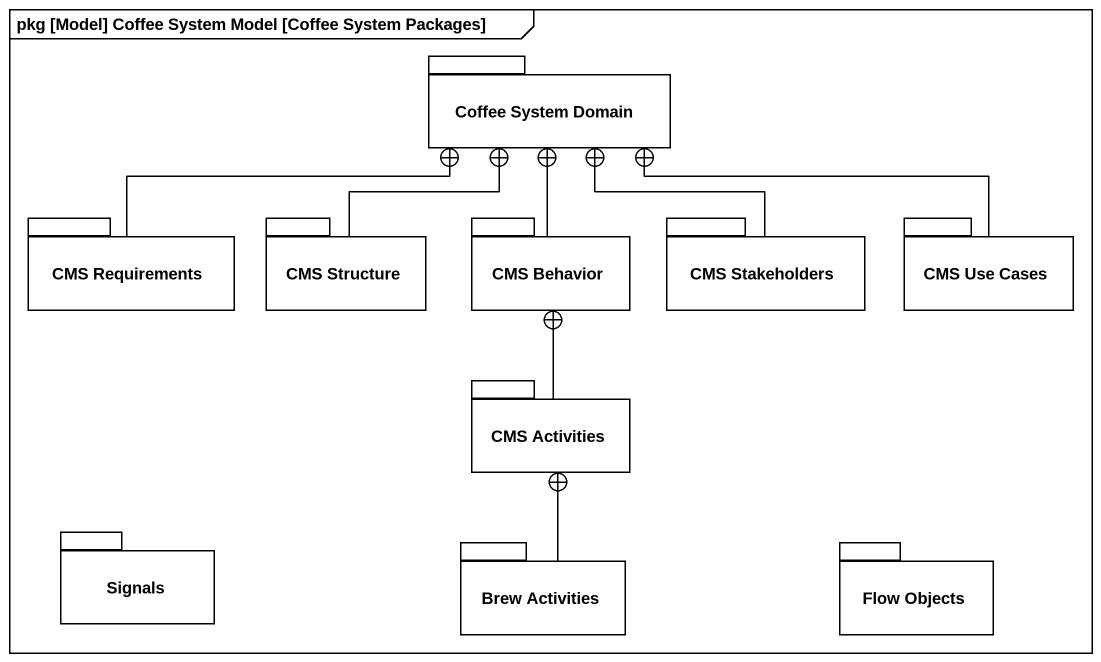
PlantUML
@startuml
mainframe pkg [Model] Coffee System Model [Coffee System Packages]
package "Coffee System Domain" as Coffee_System_Domain {
}
package "CMS Requirements" as CMS_Requirements {
}
package "CMS Structure" as CMS_Structure {
}
package "CMS Behavior" as CMS_Behavior {
}
package "CMS Stakeholders" as CMS_Stakeholders {
}
package "CMS Use Cases" as CMS_Use_Cases {
}
package "CMS Activities" as CMS_Activities {
}
package Signals {
}
package "Brew Activities" as Brew_Activities {
}
package "Flow Objects" as Flow_Objects {
}
CMS_Requirements -right-+ Coffee_System_Domain
CMS_Structure -up-+ Coffee_System_Domain
CMS_Behavior -up-+ Coffee_System_Domain
CMS_Stakeholders -up-+ Coffee_System_Domain
CMS_Use_Cases -left-+ Coffee_System_Domain
CMS_Activities -up-+ CMS_Behavior
Brew_Activities -up-+ CMS_Activities
@enduml
